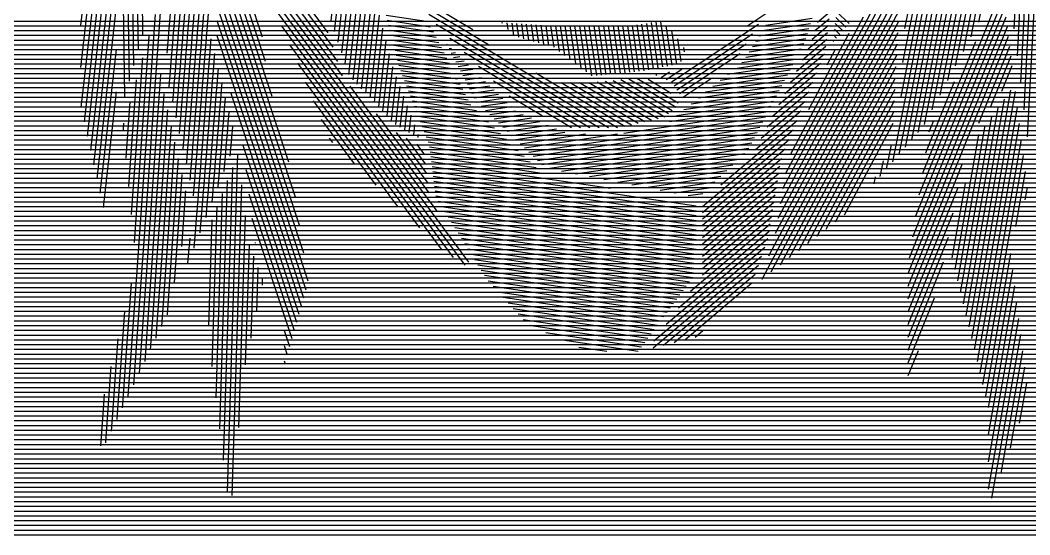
# Model space of a CAD drawing. Header units: inches. Extents: x 2353 to 7560, y 2047 to 3875.
# Drawn here: x 6715.1 to 7197.5, y 2047.1 to 2293 of the extents above; entities that cross this region are included whole.
import ezdxf

# ---------------------------------------------------------------- set-up
doc = ezdxf.new("R2010")
doc.units = ezdxf.units.IN
doc.header["$MEASUREMENT"] = 0
for name, color, linetype in [('Layer1', 2, 'Continuous'), ('Layer2', 3, 'Continuous'), ('Layer3', 4, 'Continuous'), ('Layer4', 5, 'Continuous'), ('offsets', 1, 'Continuous')]:
    doc.layers.add(name, color=color, linetype=linetype)

msp = doc.modelspace()

# ---------------------------------------------------------------- linework, layer by layer
at = {"layer": 'Layer1'}
for p, q in [((6877.47, 2414.77), (6863.5, 2292.71)), ((6879.69, 2414.17), (6865.2, 2287.58)), ((6881.91, 2413.58), (6866.9, 2282.44)), ((6884.13, 2412.99), (6868.6, 2277.31)), ((6886.35, 2412.39), (6870.3, 2272.18)), ((6888.57, 2411.8), (6872, 2267.04)), ((6888.8, 2393.81), (6873.99, 2264.47)), ((6890.55, 2389.17), (6876.03, 2262.33)), ((6772.81, 2340.07), (6773.64, 2286.16)), ((6772.81, 2340.07), (6773.64, 2286.16)), ((6770.59, 2336.36), (6771.48, 2278.74)), ((6768.49, 2325.5), (6769.32, 2271.33)), ((7189.79, 2322.13), (7144.51, 2209.35)), ((6766.41, 2313.03), (6767.17, 2263.91)), ((7188.76, 2313.45), (7142.94, 2199.32)), ((6883.52, 2307.73), (6878.08, 2260.19)), ((6885.1, 2301.56), (6880.12, 2258.06)), ((6903.12, 2305.44), (6931.4, 2288.48)), ((7187.36, 2303.86), (7141.36, 2189.3)), ((6764.33, 2300.56), (6765.01, 2256.49)), ((6782.12, 2298.88), (6769.26, 2118.85)), ((6906.73, 2300.62), (6938.93, 2281.31)), ((7105.05, 2297.09), (7111.13, 2291.36)), ((6779.61, 2295.67), (6766.58, 2113.29)), ((6886.68, 2295.39), (6882.16, 2255.92)), ((6910.33, 2295.81), (7000.57, 2241.69)), ((7104.43, 2291.43), (7108.16, 2287.91)), ((7104.74, 2294.26), (7109.65, 2289.63)), ((7186.01, 2294.4), (7139.79, 2179.27)), ((6888.26, 2289.21), (6884.2, 2253.79)), ((6913.94, 2291), (6996.15, 2241.69)), ((7104.12, 2288.6), (7106.68, 2286.18)), ((7186.59, 2289.75), (7139.25, 2171.85)), ((6776.59, 2285.29), (6769.55, 2186.74)), ((6889.84, 2283.04), (6886.25, 2251.65)), ((6920.45, 2284.45), (6991.73, 2241.69)), ((7103.49, 2282.94), (7103.72, 2282.73)), ((7103.8, 2285.77), (7105.2, 2284.45)), ((7187.17, 2285.1), (7139.25, 2165.75)), ((7171.51, 2282.67), (7146.09, 2219.37)), ((6891.42, 2276.87), (6888.29, 2249.52)), ((6927.23, 2277.73), (6987.32, 2241.69)), ((7187.75, 2280.45), (7172.95, 2243.59)), ((6773.58, 2274.91), (6768.23, 2200.16)), ((7188.34, 2275.8), (7178.47, 2251.22)), ((6893, 2270.69), (6890.33, 2247.38)), ((6934.02, 2271.01), (6982.9, 2241.69)), ((6961.52, 2267.76), (7003.95, 2242.31)), ((7188.92, 2271.15), (7183.98, 2258.86)), ((6770.56, 2264.53), (6766.91, 2213.57)), ((6782.12, 2266.99), (6771.93, 2124.41)), ((6894.74, 2265.9), (6892.37, 2245.25)), ((6941.27, 2264.01), (6978.48, 2241.69)), ((6973.55, 2263.2), (7007.13, 2243.05)), ((6977.96, 2263.2), (7010.32, 2243.79)), ((6982.38, 2263.2), (7013.51, 2244.52)), ((6986.8, 2263.2), (7016.7, 2245.26)), ((6990.76, 2263.47), (7019.89, 2246)), ((6994.56, 2263.84), (7023.04, 2246.76)), ((6998.36, 2264.21), (7024.86, 2248.32)), ((7002.16, 2264.58), (7026.68, 2249.88)), ((7005.96, 2264.95), (7028.5, 2251.43)), ((7009.76, 2265.32), (7029.41, 2253.54)), ((7015.11, 2264.76), (7026.1, 2258.17)), ((7161.39, 2263.59), (7147.67, 2229.4)), ((7189.5, 2266.5), (7189.49, 2266.49)), ((6783.75, 2257.84), (6774.61, 2129.97)), ((6896.5, 2261.3), (6894.42, 2243.11)), ((6767.54, 2254.16), (6765.6, 2226.99)), ((6898.26, 2256.71), (6896.56, 2241.82)), ((6948.73, 2256.88), (6964.53, 2247.41)), ((6785.47, 2250.11), (6777.29, 2135.53)), ((6900.02, 2252.12), (6898.7, 2240.6)), ((6764.52, 2243.78), (6764.28, 2240.4)), ((6901.78, 2247.52), (6900.85, 2239.38)), ((7151.28, 2244.5), (7149.24, 2239.42)), ((6787.2, 2242.39), (6779.96, 2141.09)), ((6903.54, 2242.93), (6903, 2238.16)), ((6905.31, 2238.34), (6905.15, 2236.94)), ((6788.92, 2234.66), (6782.64, 2146.65)), ((6790.65, 2226.93), (6785.31, 2152.2)), ((7165.21, 2224.31), (7139.25, 2159.65)), ((6792.38, 2219.2), (6788.68, 2167.43)), ((6794.1, 2211.48), (6792.21, 2184.93)), ((7162.95, 2212.57), (7139.25, 2153.55)), ((7160.69, 2200.84), (7139.25, 2147.45)), ((7158.43, 2189.11), (7139.25, 2141.35)), ((7156.16, 2177.38), (7139.25, 2135.25)), ((6768.16, 2167.24), (6763.91, 2107.73)), ((7151.73, 2160.23), (7139.25, 2129.15)), ((6764.94, 2154.01), (6761.23, 2102.18)), ((6761.71, 2140.78), (6758.56, 2096.62)), ((7144.08, 2135.08), (7139.25, 2123.06)), ((6758.49, 2127.55), (6755.88, 2091.06)), ((6755.27, 2114.32), (6753.5, 2089.65))]:
    msp.add_line(p, q, dxfattribs=at)
at = {"layer": 'Layer2'}
for p, q in [((7177.8, 2421.07), (7140.97, 2235.81)), ((6773.97, 2413.76), (6751.69, 2217.1)), ((7177.91, 2409.97), (7143.98, 2239.31)), ((6770.86, 2406.51), (6750.17, 2223.91)), ((6767.75, 2399.27), (6748.66, 2230.73)), ((7170.11, 2394.08), (7137.95, 2232.3)), ((6764.64, 2392.02), (6747.15, 2237.55)), ((6761.54, 2384.78), (6745.63, 2244.36)), ((7166.29, 2386.49), (7134.94, 2228.8)), ((7175.77, 2387.59), (7147.05, 2243.08)), ((7162.46, 2378.9), (7131.93, 2225.3)), ((7176.87, 2381.47), (7150.75, 2250.08)), ((6758.43, 2377.53), (6744.12, 2251.18)), ((7178.08, 2375.91), (7154.46, 2257.08)), ((7203.35, 2375.44), (7196.27, 2237.22)), ((6755.32, 2370.28), (6744, 2270.38)), ((7158.64, 2371.31), (7135.82, 2256.56)), ((7179.3, 2370.35), (7158.17, 2264.08)), ((7154.81, 2363.72), (7136.73, 2272.75)), ((7180.51, 2364.78), (7161.88, 2271.08)), ((6752.21, 2363.04), (6744, 2290.57)), ((7181.72, 2359.22), (7165.59, 2278.08)), ((7200.24, 2359.15), (7194.65, 2250.12)), ((7150.98, 2356.13), (7137.63, 2288.94)), ((7182.93, 2353.66), (7169.3, 2285.08)), ((7197.13, 2342.85), (7193.04, 2263.02)), ((6827.85, 2333.21), (6862.15, 2286.99)), ((6828.44, 2328.6), (6864.43, 2280.11)), ((7194.02, 2326.56), (7191.43, 2275.92)), ((6829.04, 2323.99), (6866.71, 2273.22)), ((6829.63, 2319.38), (6868.99, 2266.34)), ((7178.22, 2318.3), (7173, 2292.08)), ((6830.22, 2314.76), (6914.14, 2201.67)), ((6832.88, 2307.37), (6929.32, 2177.4)), ((7190.64, 2305.05), (7189.81, 2288.82)), ((6836.51, 2298.67), (6927.6, 2175.91)), ((7069.69, 2288), (7092.75, 2291.44)), ((7071.44, 2290.56), (7093.51, 2293.85)), ((6840.14, 2289.96), (6922.03, 2179.6)), ((7066.52, 2282.93), (7091.23, 2286.62)), ((7068.1, 2285.46), (7091.99, 2289.03)), ((6918.93, 2281.55), (6919.09, 2281.57)), ((7063.34, 2277.86), (7089.5, 2281.77)), ((7064.93, 2280.39), (7090.47, 2284.21)), ((6760.99, 2278.98), (6753.2, 2210.28)), ((6843.77, 2281.26), (6916.21, 2183.63)), ((6920.02, 2279.41), (6921.13, 2279.58)), ((6921.11, 2277.28), (6923.17, 2277.59)), ((7059.95, 2272.75), (7086.89, 2276.78)), ((7061.75, 2275.32), (7088.2, 2279.27)), ((6847.54, 2272.36), (6905.83, 2193.8)), ((6922.21, 2275.14), (6925.22, 2275.59)), ((6923.3, 2273.01), (6927.26, 2273.6)), ((7056.48, 2269.94), (7085.58, 2274.29)), ((6924.39, 2270.88), (6929.31, 2271.61)), ((6925.49, 2268.74), (6931.35, 2269.62)), ((6926.58, 2266.61), (6933.4, 2267.63)), ((7049.55, 2264.31), (7082.96, 2269.3)), ((7053.01, 2267.12), (7084.27, 2271.79)), ((6851.34, 2263.42), (6895.46, 2203.97)), ((6927.67, 2264.47), (6935.44, 2265.64)), ((6928.77, 2262.34), (6937.48, 2263.64)), ((7042.62, 2258.68), (7080.34, 2264.32)), ((7046.08, 2261.49), (7081.65, 2266.81)), ((6760.99, 2258.79), (6754.72, 2203.46)), ((6872.62, 2261.44), (6910.42, 2210.5)), ((6929.86, 2260.21), (6939.53, 2261.65)), ((6930.95, 2258.07), (6941.57, 2259.66)), ((6932.05, 2255.94), (6943.62, 2257.67)), ((7035.68, 2253.05), (7077.72, 2259.33)), ((7039.15, 2255.86), (7079.03, 2261.82)), ((6855.15, 2254.48), (6885.08, 2214.14)), ((6933.25, 2253.82), (6945.66, 2255.68)), ((6935.33, 2251.83), (6947.71, 2253.68)), ((7028.75, 2247.42), (7075.1, 2254.34)), ((7032.22, 2250.23), (7076.41, 2256.84)), ((6885.24, 2248.25), (6909.81, 2215.14)), ((6937.41, 2249.85), (6949.75, 2251.69)), ((6939.48, 2247.86), (6951.8, 2249.7)), ((6941.56, 2245.87), (6955.48, 2247.95)), ((7003.49, 2239.04), (7072.48, 2249.36)), ((7025.29, 2244.6), (7073.79, 2251.85)), ((6858.95, 2245.54), (6874.71, 2224.31)), ((6943.64, 2243.89), (6959.44, 2246.25)), ((6945.71, 2241.9), (6963.4, 2244.54)), ((6958.17, 2229.98), (7071.17, 2246.86)), ((6960.25, 2227.99), (7069.86, 2244.37)), ((6894.68, 2239.34), (6909.2, 2219.77)), ((6947.79, 2239.91), (6967.36, 2242.84)), ((6949.87, 2237.92), (6971.32, 2241.13)), ((6951.94, 2235.94), (6975.28, 2239.42)), ((6954.02, 2233.95), (6985.19, 2238.61)), ((6956.1, 2231.96), (7000.56, 2238.61)), ((6962.33, 2226), (7068.56, 2241.88)), ((6964.4, 2224.01), (7067.25, 2239.38)), ((6862.75, 2236.6), (6864.33, 2234.48)), ((6899.57, 2236.56), (6908.59, 2224.41)), ((6904.46, 2233.79), (6907.98, 2229.05)), ((6967, 2222.1), (7065.94, 2236.89)), ((6973.73, 2220.81), (7064.63, 2234.4)), ((7131.23, 2233.45), (7128.91, 2221.8)), ((6819, 2228.89), (6813.99, 2067.85)), ((6980.46, 2219.52), (7063.32, 2231.9)), ((6987.19, 2218.23), (7061.29, 2229.3)), ((6993.92, 2216.94), (7058.42, 2226.58)), ((7000.65, 2215.65), (7055.55, 2223.85)), ((7127.39, 2225.77), (7125.9, 2218.3)), ((6816.53, 2222.64), (6812.18, 2082.78)), ((7007.38, 2214.35), (7052.69, 2221.13)), ((6814.06, 2216.39), (6810.37, 2097.71)), ((6820.82, 2214.25), (6816.21, 2065.97)), ((7014.11, 2213.06), (7049.82, 2218.4)), ((7020.85, 2211.77), (7046.95, 2215.67)), ((7123.54, 2218.08), (7122.89, 2214.8)), ((6811.6, 2210.14), (6808.56, 2112.64)), ((7027.58, 2210.48), (7044.09, 2212.95)), ((7034.31, 2209.19), (7041.22, 2210.22)), ((6809.13, 2203.89), (6806.75, 2127.56)), ((6822.63, 2199.6), (6819.49, 2098.34)), ((6806.66, 2197.64), (6805.08, 2146.77)), ((6824.47, 2185.61), (6822.69, 2128.35)), ((6826.58, 2180.22), (6825.36, 2141.03)), ((6828.68, 2174.84), (6828.03, 2153.7)), ((6830.79, 2169.45), (6830.7, 2166.38))]:
    msp.add_line(p, q, dxfattribs=at)
at = {"layer": 'Layer3'}
for p, q in [((6810.69, 2364.88), (6797.8, 2209.05)), ((6807.97, 2359.52), (6796.14, 2216.5)), ((6805.24, 2354.16), (6794.47, 2223.95)), ((6802.52, 2348.8), (6792.81, 2231.4)), ((6799.8, 2343.45), (6791.15, 2238.85)), ((6797.07, 2338.09), (6789.48, 2246.29)), ((6794.35, 2332.73), (6787.82, 2253.74)), ((6791.63, 2327.37), (6786.15, 2261.19)), ((6788.9, 2322.01), (6785.2, 2277.25)), ((7101.92, 2296.79), (7096.12, 2291.89)), ((6945.54, 2291.35), (6945.46, 2291.87)), ((6948.25, 2288.53), (6947.79, 2291.7)), ((6950.97, 2285.7), (6950.11, 2291.53)), ((6953.4, 2284.79), (6952.43, 2291.36)), ((6955.8, 2284.13), (6954.75, 2291.19)), ((7017.65, 2269.69), (7014.44, 2291.44)), ((7019.88, 2270.15), (7016.68, 2291.81)), ((7022.11, 2270.61), (7018.92, 2292.19)), ((7024.34, 2271.07), (7021.23, 2292.12)), ((7101.56, 2293.51), (7094.84, 2287.84)), ((6958.19, 2283.47), (6957.07, 2291.02)), ((6960.59, 2282.81), (6959.4, 2290.85)), ((6962.98, 2282.15), (6961.72, 2290.68)), ((6965.37, 2281.49), (6964.04, 2290.51)), ((6967.77, 2280.83), (6966.36, 2290.34)), ((6970.19, 2280.02), (6968.67, 2290.28)), ((6972.77, 2278.06), (6970.97, 2290.28)), ((6975.36, 2276.11), (6973.26, 2290.28)), ((6977.94, 2274.16), (6975.56, 2290.28)), ((6980.53, 2272.21), (6977.86, 2290.28)), ((6983.12, 2270.26), (6980.15, 2290.28)), ((6985.7, 2268.31), (6982.45, 2290.28)), ((6985.7, 2268.31), (6982.45, 2290.28)), ((6988.29, 2266.36), (6984.75, 2290.28)), ((6990.56, 2266.55), (6987.04, 2290.28)), ((6992.82, 2266.77), (6989.34, 2290.28)), ((6995.08, 2266.99), (6991.64, 2290.28)), ((6997.35, 2267.21), (6993.94, 2290.28)), ((6999.61, 2267.43), (6996.23, 2290.28)), ((7001.88, 2267.65), (6998.53, 2290.28)), ((7004.14, 2267.87), (7000.83, 2290.28)), ((7006.41, 2268.09), (7003.12, 2290.28)), ((7008.67, 2268.31), (7005.42, 2290.28)), ((7010.93, 2268.54), (7007.71, 2290.32)), ((7013.2, 2268.77), (7009.95, 2290.69)), ((7015.43, 2269.23), (7012.19, 2291.07)), ((7026.57, 2271.53), (7023.79, 2290.3)), ((7028.8, 2271.99), (7026.42, 2288.09)), ((7100.83, 2286.95), (7091.62, 2279.18)), ((7101.2, 2290.23), (7093.56, 2283.79)), ((6806.29, 2284.09), (6798.02, 2184.14)), ((7030.91, 2273.23), (7029.31, 2284.03)), ((7100.47, 2283.68), (7088.82, 2273.84)), ((6807.99, 2277.09), (6800.91, 2191.45)), ((7032.53, 2277.85), (7032.21, 2279.98)), ((7099.35, 2276.78), (7083.21, 2263.15)), ((7100.11, 2280.4), (7086.01, 2268.49)), ((7097.49, 2272.23), (7080.4, 2257.81)), ((6809.69, 2270.09), (6803.79, 2198.76)), ((7095.62, 2267.68), (7077.6, 2252.46)), ((6811.39, 2263.09), (6806.67, 2206.06)), ((7093.75, 2263.13), (7074.79, 2247.12)), ((7091.89, 2258.58), (7071.98, 2241.78)), ((6813.09, 2256.09), (6809.56, 2213.37)), ((7090.02, 2254.03), (7069.18, 2236.44)), ((6814.79, 2249.09), (6812.44, 2220.68)), ((7088.15, 2249.48), (7066.37, 2231.09)), ((7086.28, 2244.93), (7049.8, 2214.13)), ((6816.49, 2242.09), (6815.33, 2227.98)), ((7084.42, 2240.38), (7041.18, 2203.88)), ((7084.42, 2240.38), (7041.18, 2203.88)), ((7082.55, 2235.83), (7041.18, 2200.91)), ((7080.68, 2231.28), (7041.18, 2197.93)), ((7078.82, 2226.73), (7041.18, 2194.96)), ((7078.1, 2223.15), (7041.18, 2191.98)), ((7077.52, 2219.69), (7041.18, 2189.01)), ((7076.94, 2216.23), (7041.18, 2186.04)), ((7076.36, 2212.77), (7041.18, 2183.06)), ((7075.79, 2209.3), (7041.18, 2180.09)), ((7075.21, 2205.84), (7041.18, 2177.12)), ((7074.63, 2202.38), (7041.18, 2174.14)), ((7073.48, 2195.46), (7035.43, 2163.33)), ((7074.05, 2198.92), (7041.18, 2171.17)), ((7072.9, 2192), (7029.59, 2155.43)), ((6796.12, 2188.78), (6795.14, 2176.84)), ((7072.32, 2188.54), (7023.74, 2147.52)), ((7070.89, 2184.35), (7017.9, 2139.61)), ((7069.35, 2180.08), (7017.5, 2136.3)), ((7067.81, 2175.81), (7022.53, 2137.58)), ((7066.28, 2171.54), (7027.57, 2138.86)), ((6792.26, 2169.61), (6792.25, 2169.53)), ((7064.74, 2167.27), (7032.61, 2140.14)), ((7041.3, 2144.5), (7037.64, 2141.41))]:
    msp.add_line(p, q, dxfattribs=at)
at = {"layer": 'Layer4'}
for p, q in [((6814.36, 2334.89), (6830.81, 2285.04)), ((7139.16, 2329.82), (7080.59, 2219.4)), ((6813.71, 2329.64), (6832.25, 2273.42)), ((6813.05, 2324.38), (6835.39, 2256.67)), ((7137.63, 2322.09), (7079.41, 2212.33)), ((6812.39, 2319.12), (6843.32, 2225.36)), ((6811.73, 2313.86), (6846.45, 2208.62)), ((7136.11, 2314.36), (7078.23, 2205.25)), ((6811.08, 2308.6), (6848.48, 2195.23)), ((7135.64, 2308.63), (7077.05, 2198.18)), ((6810.42, 2303.34), (6850.51, 2181.84)), ((7135.34, 2303.21), (7075.88, 2191.11)), ((6809.76, 2298.08), (6852.53, 2168.45)), ((7072.34, 2296.56), (7062.76, 2290.22)), ((7135.04, 2297.79), (7072.68, 2180.23)), ((6809.1, 2292.83), (6851.53, 2164.23)), ((6909.14, 2292.27), (6889.92, 2295.14)), ((6911.08, 2289.68), (6890.53, 2292.75)), ((7134.73, 2292.37), (7069.38, 2169.16)), ((7117.82, 2294.44), (7082.95, 2228.7)), ((6912.59, 2287.16), (6891.15, 2290.36)), ((6913.86, 2284.67), (6891.76, 2287.97)), ((7067.86, 2290.87), (7026.23, 2263.28)), ((7134.43, 2286.96), (7073.76, 2172.57)), ((7111.08, 2286.58), (7091.74, 2250.11)), ((6809.09, 2285.62), (6850.42, 2160.34)), ((6915.14, 2282.18), (6892.37, 2285.58)), ((6916.41, 2279.69), (6892.98, 2283.19)), ((7064.94, 2286.21), (7027.55, 2261.43)), ((7062.01, 2281.55), (7028.87, 2259.59)), ((7134.13, 2281.54), (7078.14, 2175.98)), ((6917.69, 2277.21), (6893.59, 2280.8)), ((6918.96, 2274.72), (6894.2, 2278.42)), ((7059.09, 2276.88), (7030.2, 2257.74)), ((7104.34, 2278.71), (7100.53, 2271.53)), ((6920.24, 2272.23), (6894.81, 2276.03)), ((6921.51, 2269.74), (6895.43, 2273.64)), ((7133.83, 2276.12), (7082.52, 2179.39)), ((6922.79, 2267.25), (6896.04, 2271.25)), ((6924.06, 2264.77), (6896.92, 2268.82)), ((7025.3, 2268.12), (7021.32, 2265.48)), ((7031.27, 2269.35), (7023.83, 2264.42)), ((7133.53, 2270.7), (7086.9, 2182.8)), ((6925.34, 2262.28), (6897.85, 2266.38)), ((6926.61, 2259.79), (6898.78, 2263.95)), ((7019.34, 2266.89), (7018.81, 2266.54)), ((7045.41, 2265.09), (7031.52, 2255.89)), ((7133.22, 2265.28), (7091.28, 2186.21)), ((6815.78, 2258.09), (6849.31, 2156.45)), ((6927.89, 2257.3), (6899.72, 2261.51)), ((6929.16, 2254.82), (6900.65, 2259.07)), ((7132.92, 2259.86), (7095.66, 2189.62)), ((7188.27, 2259.54), (7168.28, 2146.44)), ((7190.46, 2258.84), (7169.61, 2140.94)), ((6930.44, 2252.33), (6901.59, 2256.64)), ((6933.19, 2249.62), (6902.52, 2254.2)), ((7132.62, 2254.44), (7100.05, 2193.03)), ((7185.22, 2255.31), (7166.94, 2151.94)), ((6936.03, 2246.9), (6903.46, 2251.76)), ((6938.88, 2244.17), (6904.39, 2249.32)), ((7132.32, 2249.03), (7104.43, 2196.44)), ((7182.16, 2251.08), (7165.61, 2157.44)), ((7191.41, 2251.19), (7170.95, 2135.44)), ((6941.72, 2241.45), (6905.33, 2246.89)), ((6944.57, 2238.73), (6906.26, 2244.45)), ((7132.02, 2243.61), (7108.81, 2199.85)), ((7179.11, 2246.85), (7164.27, 2162.94)), ((7192.37, 2243.55), (7172.28, 2129.94)), ((6947.41, 2236.01), (6907.19, 2242.01)), ((6950.26, 2233.29), (6908.13, 2239.58)), ((7173, 2238.39), (7161.6, 2173.94)), ((7176.05, 2242.62), (7162.94, 2168.44)), ((6821.55, 2233.33), (6848.2, 2152.57)), ((6953.1, 2230.56), (6909.06, 2237.14)), ((6955.95, 2227.84), (6910, 2234.7)), ((7193.33, 2235.91), (7173.62, 2124.44)), ((6958.79, 2225.12), (6910.65, 2232.31)), ((6961.64, 2222.4), (6910.96, 2229.96)), ((6964.48, 2219.67), (6911.27, 2227.62)), ((6997.18, 2212.49), (6911.58, 2225.28)), ((7194.28, 2228.26), (7174.96, 2118.94)), ((6823, 2221.7), (6847.09, 2148.68)), ((7038.1, 2204.09), (6911.89, 2222.93)), ((7038.1, 2201.79), (6912.2, 2220.59)), ((7195.24, 2220.62), (7190.6, 2194.4)), ((7038.1, 2199.49), (6912.51, 2218.25)), ((7038.1, 2197.19), (6912.82, 2215.9)), ((7166.56, 2215.01), (7160.27, 2179.44)), ((6824.44, 2210.08), (6845.98, 2144.8)), ((7038.1, 2194.9), (6913.12, 2213.56)), ((7038.1, 2192.6), (6913.43, 2211.22)), ((7196.19, 2212.97), (7195.18, 2207.22)), ((7038.1, 2190.3), (6913.74, 2208.87)), ((7038.1, 2188), (6914.81, 2206.41)), ((7038.1, 2185.71), (6916.39, 2203.88)), ((7038.1, 2183.41), (6917.98, 2201.35)), ((6825.88, 2198.45), (6844.87, 2140.91)), ((7038.1, 2181.11), (6919.56, 2198.81)), ((7038.1, 2178.81), (6921.15, 2196.28)), ((7038.1, 2176.52), (6922.73, 2193.74)), ((7038.1, 2174.22), (6924.32, 2191.21)), ((6827.32, 2186.83), (6827.43, 2186.5)), ((7037.96, 2171.94), (6925.9, 2188.68)), ((7036.43, 2169.87), (6927.49, 2186.14)), ((7034.9, 2167.8), (6929.07, 2183.61)), ((7033.37, 2165.73), (6930.66, 2181.07)), ((7188.33, 2181.52), (7176.29, 2113.44)), ((7031.84, 2163.67), (6932.24, 2178.54)), ((7030.31, 2161.6), (6933.83, 2176.01)), ((7028.78, 2159.53), (6935.41, 2173.47)), ((7027.26, 2157.46), (6937, 2170.94)), ((7189.26, 2173.77), (7177.63, 2107.94)), ((7025.73, 2155.39), (6938.79, 2168.37)), ((7190.2, 2166.02), (7177.65, 2095.04)), ((7024.2, 2153.32), (6941.16, 2165.72)), ((7022.67, 2151.25), (6943.53, 2163.07)), ((7021.14, 2149.18), (6945.91, 2160.42)), ((7019.61, 2147.11), (6948.28, 2157.76)), ((7191.14, 2158.28), (7177.65, 2081.99)), ((7018.08, 2145.04), (6950.66, 2155.11)), ((7016.55, 2142.97), (6953.03, 2152.46)), ((7015.02, 2140.91), (6955.41, 2149.81)), ((7013.49, 2138.84), (6958.34, 2147.07)), ((7192.08, 2150.53), (7177.65, 2068.93)), ((6841.21, 2144.74), (6843.75, 2137.03)), ((7011.97, 2136.77), (6966.25, 2143.59)), ((7193.01, 2142.78), (7179.21, 2064.69)), ((6841.21, 2137.49), (6842.64, 2133.14)), ((7010.44, 2134.7), (6974.17, 2140.11)), ((6995.38, 2134.65), (6982.08, 2136.64)), ((7193.95, 2135.03), (7183.62, 2076.61)), ((6841.21, 2130.23), (6841.53, 2129.26)), ((7194.89, 2127.29), (7188.04, 2088.54)), ((7195.83, 2119.54), (7192.46, 2100.47))]:
    msp.add_line(p, q, dxfattribs=at)
at = {"layer": 'offsets'}
for p, q in [((6472.11, 2292.55), (7560.49, 2292.55)), ((6472.11, 2290.27), (7560.49, 2290.27)), ((6472.11, 2288), (7560.49, 2288)), ((6472.11, 2285.73), (7560.49, 2285.73)), ((6472.11, 2283.46), (7560.49, 2283.46)), ((6472.11, 2281.18), (7560.49, 2281.18)), ((6472.11, 2278.91), (7560.49, 2278.91)), ((6472.11, 2276.64), (7560.49, 2276.64)), ((6472.11, 2274.37), (7560.49, 2274.37)), ((6472.11, 2272.1), (7560.49, 2272.1)), ((6472.11, 2269.82), (7560.49, 2269.82)), ((6472.11, 2267.55), (7560.49, 2267.55)), ((6472.11, 2265.28), (7560.49, 2265.28)), ((6472.11, 2263.01), (7560.49, 2263.01)), ((6472.11, 2260.73), (7560.49, 2260.73)), ((6472.11, 2258.46), (7560.49, 2258.46)), ((6472.11, 2256.19), (7560.49, 2256.19)), ((6472.11, 2253.92), (7560.49, 2253.92)), ((6472.11, 2251.65), (7560.49, 2251.65)), ((6472.11, 2249.37), (7560.49, 2249.37)), ((6472.11, 2247.1), (7560.49, 2247.1)), ((6472.11, 2244.83), (7560.49, 2244.83)), ((6472.11, 2242.56), (7560.49, 2242.56)), ((6472.11, 2240.28), (7560.49, 2240.28)), ((6472.11, 2238.01), (7560.49, 2238.01)), ((6472.11, 2235.74), (7560.49, 2235.74)), ((6472.11, 2233.47), (7560.49, 2233.47)), ((6472.11, 2231.19), (7560.49, 2231.19)), ((6472.11, 2228.92), (7560.49, 2228.92)), ((6472.11, 2226.65), (7560.49, 2226.65)), ((6472.11, 2224.38), (7560.49, 2224.38)), ((6472.11, 2222.11), (7560.49, 2222.11)), ((6472.11, 2219.83), (7560.49, 2219.83)), ((6472.11, 2217.56), (7560.49, 2217.56)), ((6472.11, 2215.29), (7560.49, 2215.29)), ((6472.11, 2213.02), (7560.49, 2213.02)), ((6472.11, 2210.74), (7560.49, 2210.74)), ((6472.11, 2208.47), (7560.49, 2208.47)), ((6472.11, 2206.2), (7560.49, 2206.2)), ((6472.11, 2203.93), (7560.49, 2203.93)), ((6472.11, 2201.66), (7560.49, 2201.66)), ((6472.11, 2199.38), (7560.49, 2199.38)), ((6472.11, 2197.11), (7560.49, 2197.11)), ((6472.11, 2194.84), (7560.49, 2194.84)), ((6472.11, 2192.57), (7560.49, 2192.57)), ((6472.11, 2190.29), (7560.49, 2190.29)), ((6472.11, 2188.02), (7560.49, 2188.02)), ((6472.11, 2185.75), (7560.49, 2185.75)), ((6472.11, 2183.48), (7560.49, 2183.48)), ((6472.11, 2181.2), (7560.49, 2181.2)), ((6472.11, 2178.93), (7560.49, 2178.93)), ((6472.11, 2176.66), (7560.49, 2176.66)), ((6472.11, 2174.39), (7560.49, 2174.39)), ((6472.11, 2172.12), (7560.49, 2172.12)), ((6472.11, 2169.84), (7560.49, 2169.84)), ((6472.11, 2167.57), (7560.49, 2167.57)), ((6472.11, 2165.3), (7560.49, 2165.3)), ((6472.11, 2163.03), (7560.49, 2163.03)), ((6472.11, 2160.75), (7560.49, 2160.75)), ((6472.11, 2158.48), (7560.49, 2158.48)), ((6472.11, 2156.21), (7560.49, 2156.21)), ((6472.11, 2153.94), (7560.49, 2153.94)), ((6472.11, 2151.67), (7560.49, 2151.67)), ((6472.11, 2149.39), (7560.49, 2149.39)), ((6472.11, 2147.12), (7560.49, 2147.12)), ((6472.11, 2144.85), (7560.49, 2144.85)), ((6472.11, 2142.58), (7560.49, 2142.58)), ((6472.11, 2140.3), (7560.49, 2140.3)), ((6472.11, 2138.03), (7560.49, 2138.03)), ((6472.11, 2135.76), (7560.49, 2135.76)), ((6472.11, 2133.49), (7560.49, 2133.49)), ((6472.11, 2131.22), (7560.49, 2131.22)), ((6472.11, 2128.94), (7560.49, 2128.94)), ((6472.11, 2126.67), (7560.49, 2126.67)), ((6472.11, 2124.4), (7560.49, 2124.4)), ((6472.11, 2122.13), (7560.49, 2122.13)), ((6472.11, 2119.85), (7560.49, 2119.85)), ((6472.11, 2117.58), (7560.49, 2117.58)), ((6472.11, 2115.31), (7560.49, 2115.31)), ((6472.11, 2113.04), (7560.49, 2113.04)), ((6472.11, 2110.76), (7560.49, 2110.76)), ((6472.11, 2108.49), (7560.49, 2108.49)), ((6472.11, 2106.22), (7560.49, 2106.22)), ((6472.11, 2103.95), (7560.49, 2103.95)), ((6472.11, 2101.68), (7560.49, 2101.68)), ((6472.11, 2099.4), (7560.49, 2099.4)), ((6472.11, 2097.13), (7560.49, 2097.13)), ((6472.11, 2094.86), (7560.49, 2094.86)), ((6472.11, 2092.59), (7560.49, 2092.59)), ((6472.11, 2090.31), (7560.49, 2090.31)), ((6472.11, 2088.04), (7560.49, 2088.04)), ((6472.11, 2085.77), (7560.49, 2085.77)), ((6472.11, 2083.5), (7560.49, 2083.5)), ((6472.11, 2081.23), (7560.49, 2081.23)), ((6472.11, 2078.95), (7560.49, 2078.95)), ((6472.11, 2076.68), (7560.49, 2076.68)), ((6472.11, 2074.41), (7560.49, 2074.41)), ((6472.11, 2072.14), (7560.49, 2072.14)), ((6472.11, 2069.86), (7560.49, 2069.86)), ((6472.11, 2067.59), (7560.49, 2067.59)), ((6472.11, 2065.32), (7560.49, 2065.32)), ((6472.11, 2063.05), (7560.49, 2063.05)), ((6472.11, 2060.77), (7560.49, 2060.77)), ((6472.11, 2058.5), (7560.49, 2058.5)), ((6472.11, 2056.23), (7560.49, 2056.23)), ((6472.11, 2053.96), (7560.49, 2053.96)), ((6472.11, 2051.69), (7560.49, 2051.69)), ((6472.11, 2049.41), (7560.49, 2049.41)), ((6472.11, 2047.14), (7560.49, 2047.14))]:
    msp.add_line(p, q, dxfattribs=at)

doc.saveas('drawing.dxf')
